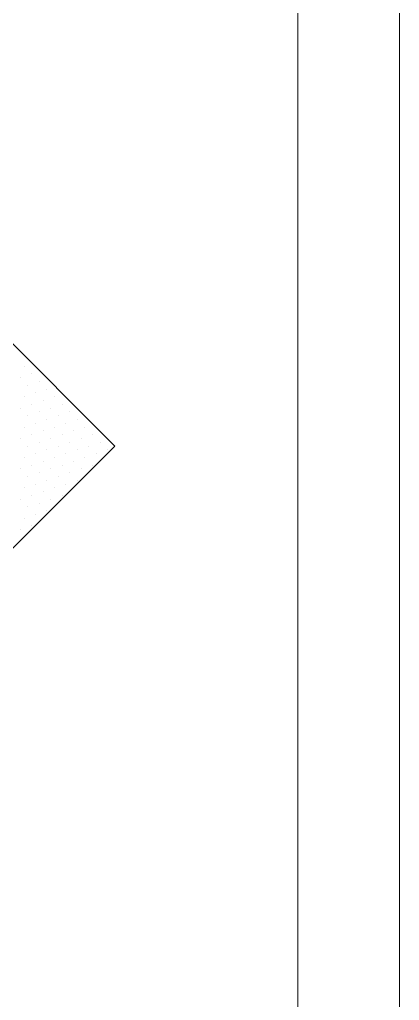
# Model space of a CAD drawing. Header units: centimetres. Extents: x -13202 to -12452, y 4339 to 5301.
# Drawn here: x -13006.31 to -12996.22, y 4638.69 to 4664.77 of the extents above; entities that cross this region are included whole.
import ezdxf

# ---------------------------------------------------------------- set-up
doc = ezdxf.new("R2010")
doc.units = ezdxf.units.CM
doc.layers.add('Objetos', color=34, linetype='Continuous', lineweight=13)

# ---------------------------------------------------------------- blocks, each defined once
blk = doc.blocks.new('mesa_centro_sala')
at = {"layer": 'Objetos'}
for p, q in [((-0.5126, 0), (0.5126, 0)), ((-0.4856, -0.027), (0.4856, -0.027)), ((-0.16209, -0.07557), (-0.27052, -0.18399)), ((-0.05367, -0.18399), (-0.16209, -0.07557)), ((-0.16108, -0.07749), (-0.16108, -0.07749)), ((-0.1631, -0.07951), (-0.1631, -0.07951)), ((-0.16007, -0.08052), (-0.16007, -0.08052)), ((-0.16512, -0.08153), (-0.16512, -0.08153)), ((-0.16209, -0.08254), (-0.16209, -0.08254)), ((-0.15703, -0.08153), (-0.15703, -0.08153)), ((-0.16916, -0.08557), (-0.16916, -0.08557)), ((-0.16714, -0.08355), (-0.16714, -0.08355)), ((-0.16411, -0.08456), (-0.16411, -0.08456)), ((-0.16108, -0.08557), (-0.16108, -0.08557)), ((-0.15906, -0.08355), (-0.15906, -0.08355)), ((-0.15602, -0.08456), (-0.15602, -0.08456)), ((-0.15299, -0.08557), (-0.15299, -0.08557)), ((-0.17118, -0.08759), (-0.17118, -0.08759)), ((-0.16815, -0.0886), (-0.16815, -0.0886)), ((-0.16613, -0.08658), (-0.16613, -0.08658)), ((-0.1631, -0.08759), (-0.1631, -0.08759)), ((-0.16007, -0.0886), (-0.16007, -0.0886)), ((-0.15804, -0.08658), (-0.15804, -0.08658)), ((-0.15501, -0.08759), (-0.15501, -0.08759)), ((-0.15198, -0.0886), (-0.15198, -0.0886)), ((-0.1732, -0.08961), (-0.1732, -0.08961)), ((-0.17017, -0.09062), (-0.17017, -0.09062)), ((-0.16512, -0.08961), (-0.16512, -0.08961)), ((-0.16209, -0.09062), (-0.16209, -0.09062)), ((-0.15703, -0.08961), (-0.15703, -0.08961)), ((-0.154, -0.09062), (-0.154, -0.09062)), ((-0.14895, -0.08961), (-0.14895, -0.08961)), ((-0.17724, -0.09365), (-0.17724, -0.09365)), ((-0.17522, -0.09163), (-0.17522, -0.09163)), ((-0.17219, -0.09264), (-0.17219, -0.09264)), ((-0.16916, -0.09365), (-0.16916, -0.09365)), ((-0.16714, -0.09163), (-0.16714, -0.09163)), ((-0.16411, -0.09264), (-0.16411, -0.09264)), ((-0.16108, -0.09365), (-0.16108, -0.09365)), ((-0.15906, -0.09163), (-0.15906, -0.09163)), ((-0.15602, -0.09264), (-0.15602, -0.09264)), ((-0.15299, -0.09365), (-0.15299, -0.09365)), ((-0.15097, -0.09163), (-0.15097, -0.09163)), ((-0.14794, -0.09264), (-0.14794, -0.09264)), ((-0.14491, -0.09365), (-0.14491, -0.09365)), ((-0.17926, -0.09567), (-0.17926, -0.09567)), ((-0.17421, -0.09466), (-0.17421, -0.09466)), ((-0.17118, -0.09567), (-0.17118, -0.09567)), ((-0.16613, -0.09466), (-0.16613, -0.09466)), ((-0.1631, -0.09567), (-0.1631, -0.09567)), ((-0.15804, -0.09466), (-0.15804, -0.09466)), ((-0.15501, -0.09567), (-0.15501, -0.09567)), ((-0.14996, -0.09466), (-0.14996, -0.09466)), ((-0.14693, -0.09567), (-0.14693, -0.09567)), ((-0.18128, -0.09769), (-0.18128, -0.09769)), ((-0.17825, -0.0987), (-0.17825, -0.0987)), ((-0.17623, -0.09668), (-0.17623, -0.09668)), ((-0.1732, -0.09769), (-0.1732, -0.09769)), ((-0.17017, -0.0987), (-0.17017, -0.0987)), ((-0.16815, -0.09668), (-0.16815, -0.09668)), ((-0.16512, -0.09769), (-0.16512, -0.09769)), ((-0.16209, -0.0987), (-0.16209, -0.0987)), ((-0.16007, -0.09668), (-0.16007, -0.09668)), ((-0.15703, -0.09769), (-0.15703, -0.09769)), ((-0.154, -0.0987), (-0.154, -0.0987)), ((-0.15198, -0.09668), (-0.15198, -0.09668)), ((-0.14895, -0.09769), (-0.14895, -0.09769)), ((-0.14592, -0.0987), (-0.14592, -0.0987)), ((-0.1439, -0.09668), (-0.1439, -0.09668)), ((-0.14087, -0.09769), (-0.14087, -0.09769)), ((-0.1833, -0.09971), (-0.1833, -0.09971)), ((-0.18027, -0.10073), (-0.18027, -0.10073)), ((-0.17522, -0.09971), (-0.17522, -0.09971)), ((-0.17219, -0.10073), (-0.17219, -0.10073)), ((-0.16714, -0.09971), (-0.16714, -0.09971)), ((-0.16411, -0.10073), (-0.16411, -0.10073)), ((-0.15906, -0.09971), (-0.15906, -0.09971)), ((-0.15602, -0.10073), (-0.15602, -0.10073)), ((-0.15097, -0.09971), (-0.15097, -0.09971)), ((-0.14794, -0.10073), (-0.14794, -0.10073)), ((-0.14289, -0.09971), (-0.14289, -0.09971)), ((-0.13986, -0.10073), (-0.13986, -0.10073))]:
    blk.add_line(p, q, dxfattribs=at)

msp = doc.modelspace()

# ---------------------------------------------------------------- block references
at = {"xscale": 100, "yscale": 100, "zscale": 100, "rotation": 270}
msp.add_blockref('mesa_centro_sala', (-12996.219, 4637.22), dxfattribs=at)

doc.saveas('drawing.dxf')
